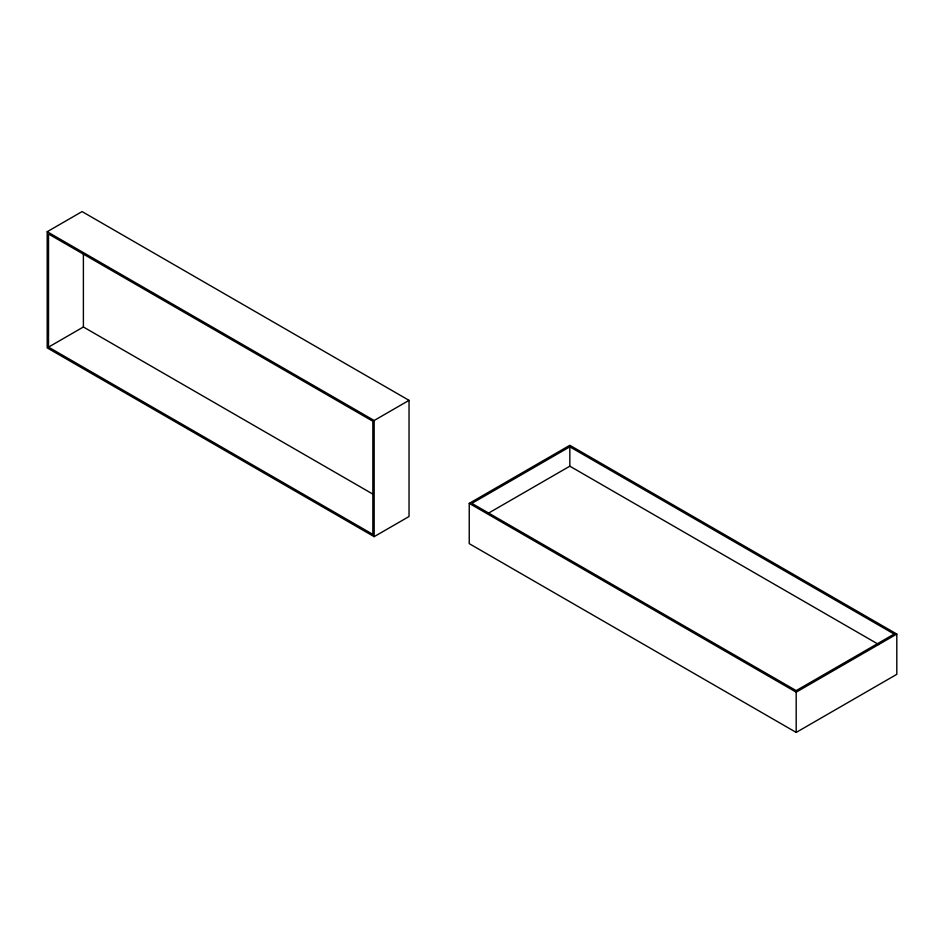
<?xml version="1.0" encoding="UTF-8"?>
<svg xmlns="http://www.w3.org/2000/svg" width="944" height="944" viewBox="0 0 944 944"><rect width="100%" height="100%" fill="white"/><g stroke="black" fill="none" stroke-linecap="round" stroke-linejoin="round"><path stroke-width="1.42" d="M47.2 231.717L82.069 211.586L409.035 400.35L409.035 516.521L374.166 536.652L47.2 347.888L47.2 231.717L374.166 420.493L409.035 400.35M48.522 347.121L372.845 534.363L372.845 421.248L48.522 234.006L48.522 347.121L83.391 326.99L373.246 494.326M469.239 503.376L569.834 445.297L896.8 634.061L896.8 674.335L796.193 732.414L469.239 543.65L469.239 503.376L796.193 692.153L896.8 634.061M569.834 446.819L471.87 503.376L796.193 690.619L894.157 634.061L569.834 446.819L569.834 466.183L878.84 644.575M488.414 513.194L569.834 466.183M796.193 692.153L796.193 732.414M374.166 420.493L374.166 536.652M83.391 253.535L83.391 326.99"/></g></svg>
